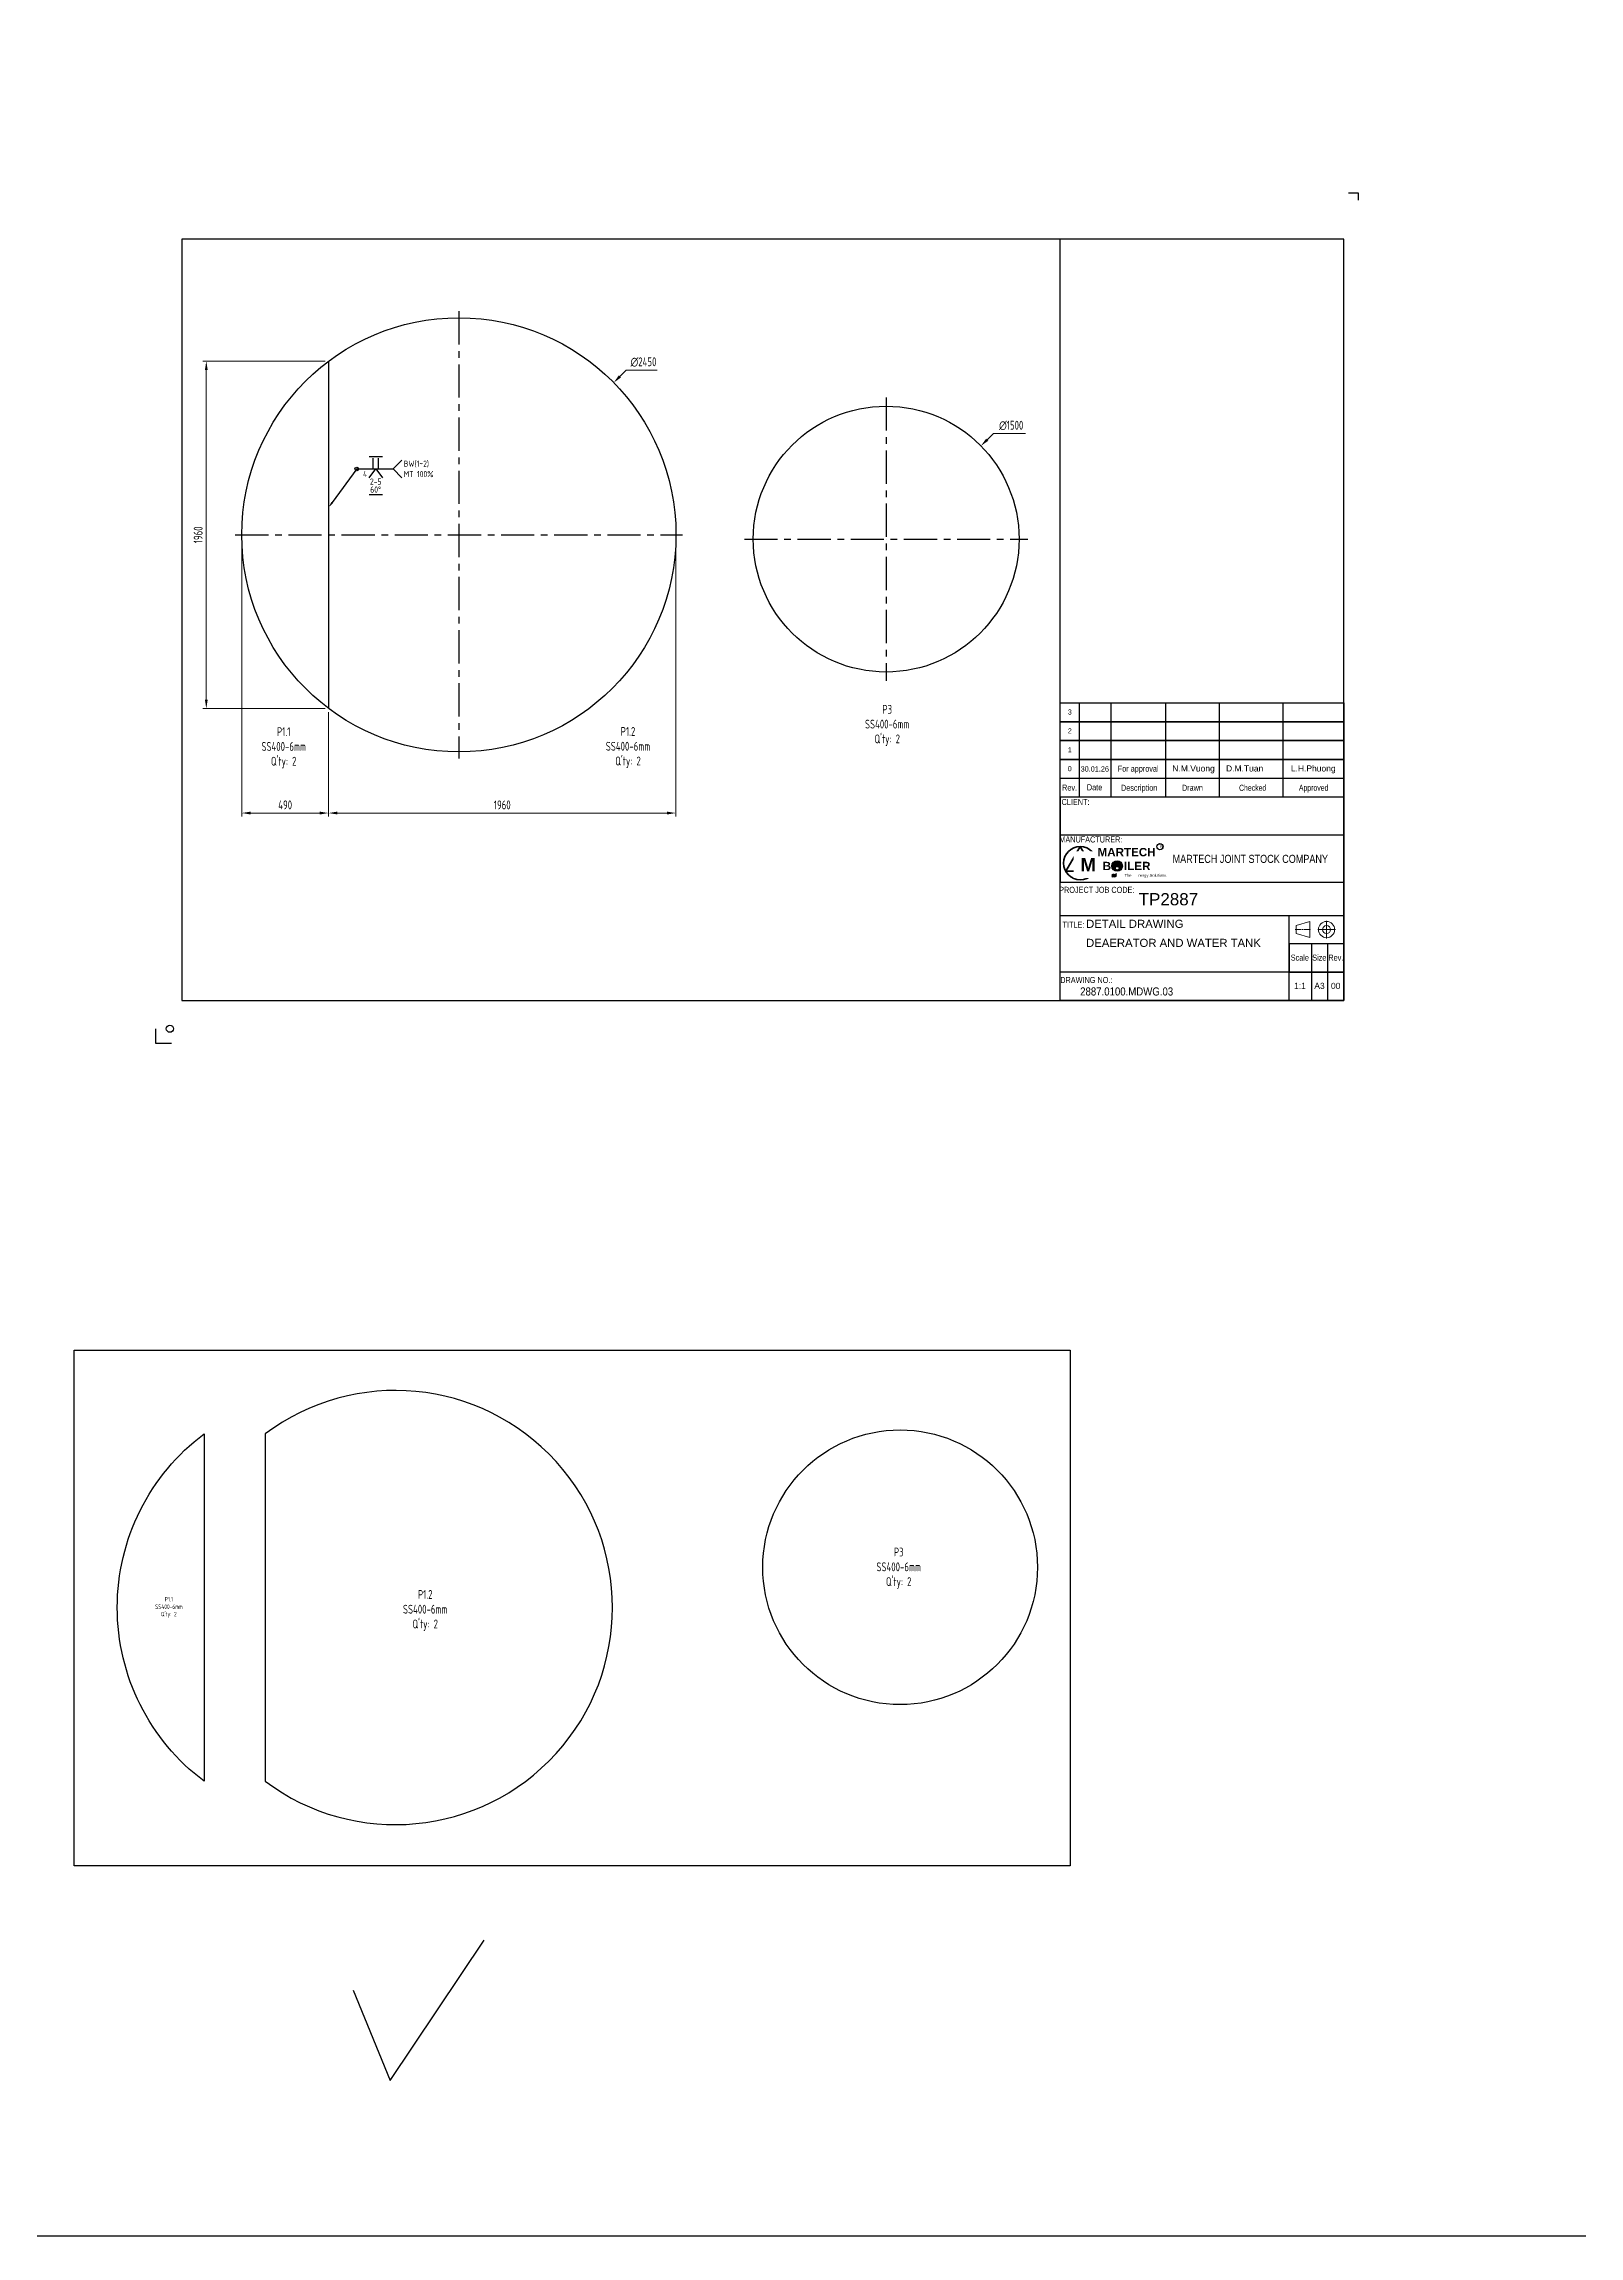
# Model space of a CAD drawing. Header units: millimetres. Extents: x -46397 to 283259, y -8690 to 23983.
# Drawn here: x 43464 to 52128, y -8690 to 3682 of the extents above; entities that cross this region are included whole.
import ezdxf
from ezdxf.enums import TextEntityAlignment as Align

# ---------------------------------------------------------------- set-up
doc = ezdxf.new("R2010")
doc.units = ezdxf.units.MM
doc.linetypes.add('CENTER', pattern=[2, 1.25, -0.25, 0.25, -0.25])
doc.layers.get('Defpoints').update_dxf_attribs({"lineweight": 0})
doc.layers.add('4. Net tam', color=8, linetype='CENTER')
for name, color, linetype, lineweight in [('AM_5', 3, 'Continuous', 25), ('DAM_8', 1, 'Continuous', 25), ('DCenterline8', 8, 'CENTER', 5), ('Dtext', 255, 'Continuous', 20), ('DUONGCHINH', 7, 'Continuous', 25), ('PHANTOM 2', 8, 'Continuous', 0)]:
    doc.layers.add(name, color=color, linetype=linetype, lineweight=lineweight)
doc.styles.add('Chu va so', font='arial.ttf')
doc.styles.add('GHI CHÚ 1', font='isocp_IV25.ttf', dxfattribs={"width": 0.8})
doc.styles.get("Standard").update_dxf_attribs({"font": 'isocp.shx', "width": 0.8})
doc.styles.add('TCVN', font='arial.ttf')
doc.styles.add('TEXT', font='arial.ttf', dxfattribs={"height": 124})
doc.dimstyles.new('1-30SCALE', dxfattribs={"dimtxt": 75, "dimasz": 75, "dimexe": 37.5, "dimexo": 30, "dimgap": 30, "dimtad": 1, "dimtoh": 1, "dimdec": 0, "dimdsep": 46, "dimtxsty": 'GHI CHÚ 1', "dimcen": 0.09, "dimclrd": 256, "dimclre": 256, "dimclrt": 2, "dimadec": 0, "dimazin": 0, "dimtfac": 1, "dimtdec": 0, "dimtofl": 0, "dimtmove": 0, "dimatfit": 3, "dimfxl": 1, "dimlwd": 0, "dimlwe": 0, "dimarcsym": 0})

# ---------------------------------------------------------------- blocks, each defined once
blk = doc.blocks.new('*D233')
at = {"layer": 'Defpoints', "color": 0, "transparency": 16777216}
for p in [(46680, 1770, -1), (44933, 52, -1)]:
    blk.add_point(p, dxfattribs=at)
at = {"layer": 'PHANTOM 2', "linetype": 'Continuous', "lineweight": 0, "transparency": 16777216}
for p, q in [((46751, 1840), (46715, 1805)), ((46926, 1840), (46751, 1840))]:
    blk.add_line(p, q, dxfattribs=at)
at = {"layer": 'PHANTOM 2', "lineweight": 0, "transparency": 16777216}
blk.add_line((45806, 911), (45806, 911), dxfattribs=at)
blk.add_line((45806, 911), (45806, 911), dxfattribs=at)
at = {"layer": 'PHANTOM 2', "transparency": 16777216}
blk.add_solid([(46709, 1811), (46721, 1799), (46680, 1770)], dxfattribs=at)
at = {"layer": 'PHANTOM 2', "color": 2, "transparency": 16777216, "insert": (46848, 1886), "char_height": 50, "attachment_point": 5, "style": 'GHI CHÚ 1'}
blk.add_mtext('∅2450', dxfattribs=at)
blk = doc.blocks.new('*D236')
at = {"layer": 'Defpoints', "color": 0, "transparency": 16777216}
for p in [(45071, 1891, -1), (44381, -69), (45071, -69, -1)]:
    blk.add_point(p, dxfattribs=at)
at = {"layer": 'PHANTOM 2', "linetype": 'Continuous', "lineweight": 0, "transparency": 16777216}
for p, q in [((45051, 1891), (44361, 1891)), ((44381, 1841), (44381, -19)), ((45051, -69), (44361, -69))]:
    blk.add_line(p, q, dxfattribs=at)
at = {"layer": 'PHANTOM 2', "transparency": 16777216}
for points in [[(44373, 1841), (44389, 1841), (44381, 1891)], [(44373, -19), (44389, -19), (44381, -69)]]:
    blk.add_solid(points, dxfattribs=at)
at = {"layer": 'PHANTOM 2', "color": 2, "transparency": 16777216, "insert": (44335, 911), "char_height": 50, "attachment_point": 5, "rotation": 90, "style": 'GHI CHÚ 1'}
blk.add_mtext('1960', dxfattribs=at)
blk = doc.blocks.new('*D235')
at = {"layer": 'Defpoints', "color": 0, "transparency": 16777216}
for p in [(44581, 911, -1), (45071, -69, -1), (45071, -659)]:
    blk.add_point(p, dxfattribs=at)
at = {"layer": 'PHANTOM 2', "linetype": 'Continuous', "lineweight": 0, "transparency": 16777216}
for p, q in [((44581, 891), (44581, -679)), ((45071, -89), (45071, -679)), ((44631, -659), (45021, -659))]:
    blk.add_line(p, q, dxfattribs=at)
at = {"layer": 'PHANTOM 2', "transparency": 16777216}
for points in [[(44631, -651), (44631, -667), (44581, -659)], [(45021, -651), (45021, -667), (45071, -659)]]:
    blk.add_solid(points, dxfattribs=at)
at = {"layer": 'PHANTOM 2', "color": 2, "transparency": 16777216, "insert": (44826, -613), "char_height": 50, "attachment_point": 5, "style": 'GHI CHÚ 1'}
blk.add_mtext('490', dxfattribs=at)
blk = doc.blocks.new('*D234')
at = {"layer": 'Defpoints', "color": 0, "transparency": 16777216}
for p in [(47031, 911, -1), (45071, -69, -1), (47031, -659)]:
    blk.add_point(p, dxfattribs=at)
at = {"layer": 'PHANTOM 2', "linetype": 'Continuous', "lineweight": 0, "transparency": 16777216}
for p, q in [((47031, 891), (47031, -679)), ((45071, -89), (45071, -679)), ((45121, -659), (46981, -659))]:
    blk.add_line(p, q, dxfattribs=at)
at = {"layer": 'PHANTOM 2', "transparency": 16777216}
for points in [[(45121, -651), (45121, -667), (45071, -659)], [(46981, -651), (46981, -667), (47031, -659)]]:
    blk.add_solid(points, dxfattribs=at)
at = {"layer": 'PHANTOM 2', "color": 2, "transparency": 16777216, "insert": (46051, -613), "char_height": 50, "attachment_point": 5, "style": 'GHI CHÚ 1'}
blk.add_mtext('1960', dxfattribs=at)
blk = doc.blocks.new('*S269')
at = {"layer": 'AM_5'}
for p, q in [((45217, 1283, -1), (45079, 1094, -1)), ((45217, 1283, -1), (45422, 1283, -1)), ((45422, 1283, -1), (45472, 1333, -1)), ((45422, 1283, -1), (45472, 1233, -1))]:
    blk.add_line(p, q, dxfattribs=at)
at = {"layer": 'AM_5', "color": 2}
for p, q in [((45287, 1353, -1), (45362, 1353, -1)), ((45287, 1233, -1), (45324, 1283, -1)), ((45309, 1283, -1), (45309, 1343, -1)), ((45324, 1283, -1), (45362, 1233, -1)), ((45339, 1283, -1), (45339, 1343, -1)), ((45287, 1138, -1), (45362, 1138, -1))]:
    blk.add_line(p, q, dxfattribs=at)
blk.add_circle((45217, 1283, -1), 9.97, dxfattribs=at)
at = {"layer": 'AM_5', "linetype": 'Continuous'}
blk.add_trace([(45074, 1097, -1), (45084, 1091, -1), (45058, 1066, -1)], dxfattribs=at)
at = {"layer": 'AM_5', "color": 2, "char_height": 35}
for s, insert, attachment_point in [('4', (45276, 1272, -1), 3), ('BW(1~2)\\PMT 100%', (45482, 1283, -1), 4), ('2-5', (45324, 1229, -1), 2), ('60%%d', (45324, 1184, -1), 2)]:
    blk.add_mtext(s, dxfattribs=dict(at, insert=insert, attachment_point=attachment_point))
blk = doc.blocks.new('*D237')
at = {"layer": 'Defpoints', "color": 0, "transparency": 16777216}
for p in [(48752, 1413, -1), (47683, 361, -1)]:
    blk.add_point(p, dxfattribs=at)
at = {"layer": 'PHANTOM 2', "linetype": 'Continuous', "lineweight": 0, "transparency": 16777216}
for p, q in [((48823, 1483), (48788, 1448)), ((49003, 1483), (48823, 1483))]:
    blk.add_line(p, q, dxfattribs=at)
at = {"layer": 'PHANTOM 2', "lineweight": 0, "transparency": 16777216}
blk.add_line((48217, 887), (48217, 887), dxfattribs=at)
blk.add_line((48217, 887), (48217, 887), dxfattribs=at)
at = {"layer": 'PHANTOM 2', "transparency": 16777216}
blk.add_solid([(48782, 1454), (48794, 1442), (48752, 1413)], dxfattribs=at)
at = {"layer": 'PHANTOM 2', "color": 2, "transparency": 16777216, "insert": (48923, 1528), "char_height": 50, "attachment_point": 5, "style": 'GHI CHÚ 1'}
blk.add_mtext('∅1500', dxfattribs=at)
blk = doc.blocks.new('*U1815')
at = {"lineweight": 25}
for p, q in [((5575, 1848, 0), (5575, 1262, 0)), ((5772, 1848, 0), (5772, 1262, 0)), ((6111, 1848, 0), (6111, 1262, 0)), ((6443, 1848, 0), (6443, 1262, 0)), ((6840, 1848, 0), (6840, 1262, 0)), ((5457, 1028), (7218, 1028)), ((7017, 352, 0), (7017, 0)), ((7118, 0), (7118, 352, 0))]:
    blk.add_line(p, q, dxfattribs=at)
at = {"lineweight": 25, "elevation": 0}
for points in [[(7248, 5016), (7307, 5016), (7307, 4971)], [(-163, -177), (-163, -265), (-63, -265)]]:
    blk.add_lwpolyline(points, dxfattribs=at)
at = {"lineweight": 25}
for points in [[(0, 0), (7218, 0), (7218, 4728), (0, 4728)], [(0, 0), (5457, 0), (5457, 4728), (0, 4728)], [(5457, 1848), (7218, 1848), (7218, 0), (5457, 0)], [(5457, 1848), (7218, 1848), (7218, 1731), (5457, 1731)], [(5457, 1731), (7218, 1731), (7218, 1614), (5457, 1614)], [(5457, 1614), (7218, 1614), (7218, 1496), (5457, 1496)], [(5457, 1496), (7218, 1496), (7218, 1379), (5457, 1379)], [(5457, 734), (7218, 734), (7218, 1262), (5457, 1262)], [(5457, 528), (7218, 528), (7218, 176), (5457, 176)], [(6878, 528), (7218, 528), (7218, 0), (6878, 0)]]:
    blk.add_lwpolyline(points, close=True, dxfattribs=at)
at = {"lineweight": 50}
blk.add_lwpolyline([(5581, 956), (5492, 802), (5670, 802)], close=True, dxfattribs=at)
at = {"color": 2, "lineweight": 20, "elevation": 0}
blk.add_lwpolyline([(6923, 415), (7008, 390), (7008, 490), (6923, 465)], close=True, dxfattribs=at)
at = {"lineweight": 25, "elevation": 0}
blk.add_lwpolyline([(6878, 176), (7218, 176), (7218, 352), (6878, 352)], close=True, dxfattribs=at)
at = {"lineweight": 50}
blk.add_circle((5581, 853), 103, dxfattribs=at)
at = {"color": 2, "lineweight": 20}
for radius in [50.3, 25.2]:
    blk.add_circle((7111, 440, 0), radius, dxfattribs=at)
at = {"lineweight": 25}
blk.add_circle((-74, -176, 0), 21.9, dxfattribs=at)
at = {"layer": 'DCenterline8', "lineweight": 0}
blk.add_line((6917, 440, 0), (7013, 440, 0), dxfattribs=at)
at = {"layer": 'DCenterline8', "lineweight": 0, "ltscale": 2}
for p, q in [((7056, 440, 0), (7167, 440, 0)), ((7111, 495, 0), (7111, 385, 0))]:
    blk.add_line(p, q, dxfattribs=at)
at = {"color": 5, "style": 'Chu va so'}
for s, height, width, p in [('For approval', 37.72, 0.75, (5941, 1421, 0)), ('Rev.', 37.7, 0.75, (5515, 1303)), ('CLIENT:', 37.7, 0.75, (5552, 1214, 0)), ('Date', 37.7, 0.75, (5670, 1305, 0)), ('Description', 37.72, 0.75, (5947, 1302, 0)), ('Drawn', 37.7, 0.75, (6278, 1302, 0)), ('Checked', 37.7, 0.65, (6652, 1302)), ('Approved', 37.7, 0.65, (7031, 1302, 0)), ('PROJECT JOB CODE:', 37.72, 0.75, (5684, 668)), ('TITLE:', 37.7, 0.75, (5539, 451, 0)), ('Scale', 37.7, 0.75, (6945, 247, 0)), ('Size', 37.7, 0.75, (7066, 247, 0)), ('Rev. ', 37.7, 0.75, (7175, 247, 0)), ('DRAWING NO.:', 37.72, 0.75, (5619, 108, 0))]:
    blk.add_text(s, height=height, dxfattribs=dict(at, width=width)).set_placement(p, align=Align.CENTER)
at = {"layer": 'Dtext', "ltscale": 0.1}
for tag, p, height, style in [('REV_3', (5504, 1776), 31.4, 'TCVN'), ('FOR_APPROVAL3', (5818, 1774, 0), 37.7, 'TCVN'), ('REV_2', (5504, 1658), 31.4, 'TCVN'), ('FOR_APPROVAL2', (5818, 1656, 0), 37.7, 'TCVN'), ('REV_1', (5504, 1541), 31.4, 'TCVN'), ('FOR_APPROVAL1', (5818, 1539, 0), 37.7, 'TCVN'), ('REV_0', (5504, 1424), 31.4, 'TCVN'), ('NGUOI_VE', (6153, 1422, 0), 37.7, 'TCVN'), ('NGUOI_KIEM_2', (6487, 1422, 0), 37.7, 'TCVN'), ('NGUOI_DUYET', (6889, 1422, 0), 37.7, 'TCVN'), ('1.1_A4', (6909, 72, 0), 37.7, 'Chu va so'), ('A4_A4', (7035, 72, 0), 37.7, 'Chu va so'), ('REV.', (7138, 72, 0), 37.7, 'Chu va so')]:
    blk.add_attdef(tag, p, '', height=height, dxfattribs=dict(at, style=style))
for tag, p, height, style, width in [('NGAY_REV03', (5584, 1774, 0), 32.7, 'TCVN', 0.95), ('NGAY_REV02', (5584, 1656, 0), 32.7, 'TCVN', 0.95), ('NGAY_REV01', (5584, 1539, 0), 32.7, 'TCVN', 0.95), ('NGAY_REV0', (5584, 1422, 0), 32.7, 'TCVN', 0.95), ('DWD.NO', (5581, 31, 0), 50.3, 'Chu va so', 0.85)]:
    blk.add_attdef(tag, p, '', height=height, dxfattribs=dict(at, style=style, width=width))
at = {"layer": 'Dtext', "lineweight": 25, "ltscale": 0.1, "style": 'Chu va so'}
for tag, p, height in [('PROJECT_CODE', (5944, 591), 75.4), ('TITLE1', (5617, 451, 0), 50.3), ('TITLE2', (5617, 332, 0), 50.3), ('TITLE3', (5617, 215, 0), 50.3)]:
    blk.add_attdef(tag, p, '', height=height, dxfattribs=at)
at = {"insert": (5582, 884), "char_height": 82.64, "attachment_point": 1, "style": 'TEXT', "bg_fill": 2}
blk.add_mtext('\\pxqc;{\\fArial|b1|i0|c0|p34;M}', dxfattribs=at)
at = {"insert": (5691, 947), "char_height": 51.65, "width": 355.73, "attachment_point": 1, "style": 'TEXT', "bg_fill": 2}
blk.add_mtext('\\pxqc;{\\fArial|b1|i0|c0|p34;MARTECH\\PB    ILER}', dxfattribs=at)
at = {"color": 5, "style": 'Chu va so', "width": 0.75}
blk.add_text('MANUFACTURER:', height=37.72, dxfattribs=at).set_placement((5647, 981, 0), align=Align.CENTER)
at = {"attachment_point": 1, "style": 'TEXT', "bg_fill": 2}
for s, insert, char_height in [('\\pxqc;R', (6077, 964), 18.1), ('\\pxqc;The      nergy Solutions', (5856, 786), 18.08)]:
    blk.add_mtext(s, dxfattribs=dict(at, insert=insert, char_height=char_height))
h = blk.add_hatch(color=256)
h.dxf.hatch_style = 1
edge = h.paths.add_edge_path()
edge.add_spline(control_points=[(5778, 772), (5779, 774), (5785, 778), (5798, 772), (5804, 779), (5806, 782)], knot_values=[0, 0, 0, 0, 0.315535, 1.31207, 1.873609, 1.873609, 1.873609, 1.873609], degree=3, periodic=0)
edge.add_spline(control_points=[(5806, 782), (5805, 780), (5798, 774), (5783, 781), (5779, 774), (5778, 772)], knot_values=[0, 0, 0, 0, 0.411397, 1.576501, 1.877595, 1.877595, 1.877595, 1.877595], degree=3, periodic=0)
edge = h.paths.add_edge_path()
edge.add_spline(control_points=[(5778, 766), (5779, 767), (5785, 772), (5798, 765), (5804, 773), (5806, 775)], knot_values=[0, 0, 0, 0, 0.315535, 1.31207, 1.873609, 1.873609, 1.873609, 1.873609], degree=3, periodic=0)
edge.add_spline(control_points=[(5806, 775), (5805, 774), (5798, 767), (5783, 775), (5779, 768), (5778, 766)], knot_values=[0, 0, 0, 0, 0.411397, 1.576501, 1.877595, 1.877595, 1.877595, 1.877595], degree=3, periodic=0)
at = {"layer": 'DAM_8'}
h = blk.add_hatch(color=7, dxfattribs=at)
edge = h.paths.add_edge_path()
edge.add_arc((5810, 835), 32.9, 191.4592, 461.3375)
edge.add_arc((5810, 835), 32.9, 101.3375, 191.4592)
edge = h.paths.add_edge_path(flags=16)
edge.add_arc((5794, 819), 3.13, -289.458, 11.4592, ccw=False)
edge.add_arc((5794, 819), 3.13, 11.4592, 70.542, ccw=False)
edge = h.paths.add_edge_path(flags=16)
edge.add_arc((5838, 835), 3.13, -211.5113, 11.4592, ccw=False)
edge.add_arc((5838, 835), 3.13, 11.4592, 148.4887, ccw=False)
edge = h.paths.add_edge_path(flags=16)
edge.add_arc((5787, 827), 3.13, -304.2526, 11.4592, ccw=False)
edge.add_arc((5787, 827), 3.13, 11.4592, 55.7474, ccw=False)
edge = h.paths.add_edge_path(flags=16)
edge.add_arc((5838, 843), 3.13, -200.2428, 11.4592, ccw=False)
edge.add_arc((5838, 843), 3.13, 11.4592, 159.7572, ccw=False)
edge = h.paths.add_edge_path(flags=16)
edge.add_arc((5830, 835), 3.13, -219.051, 11.4592, ccw=False)
edge.add_arc((5830, 835), 3.13, 11.4592, 140.949, ccw=False)
edge = h.paths.add_edge_path(flags=16)
edge.add_arc((5795, 827), 3.13, -292.0311, 11.4592, ccw=False)
edge.add_arc((5795, 827), 3.13, 11.4592, 67.9689, ccw=False)
edge = h.paths.add_edge_path(flags=16)
edge.add_arc((5784, 835), 3.13, -319.4544, 11.4592, ccw=False)
edge.add_arc((5784, 835), 3.13, 11.4592, 40.5456, ccw=False)
edge = h.paths.add_edge_path(flags=16)
edge.add_arc((5830, 843), 3.13, -206.0119, 11.4592, ccw=False)
edge.add_arc((5830, 843), 3.13, 11.4592, 153.9881, ccw=False)
edge = h.paths.add_edge_path(flags=16)
edge.add_arc((5811, 821), 11.2, -262.499, 11.4592, ccw=False)
edge.add_arc((5811, 821), 11.2, 11.4592, 97.501, ccw=False)
edge = h.paths.add_edge_path(flags=16)
edge.add_arc((5784, 843), 3.13, -332.7707, 11.4592, ccw=False)
edge.add_arc((5784, 843), 3.13, 11.4592, 27.2293, ccw=False)
edge = h.paths.add_edge_path(flags=16)
edge.add_arc((5822, 835), 3.13, -230.166, 11.4592, ccw=False)
edge.add_arc((5822, 835), 3.13, 11.4592, 129.834, ccw=False)
edge = h.paths.add_edge_path(flags=16)
edge.add_arc((5792, 835), 3.13, -307.6137, 11.4592, ccw=False)
edge.add_arc((5792, 835), 3.13, 11.4592, 52.3863, ccw=False)
edge = h.paths.add_edge_path(flags=16)
edge.add_arc((5815, 835), 3.13, -246.4575, 11.4592, ccw=False)
edge.add_arc((5815, 835), 3.13, 11.4592, 113.5425, ccw=False)
edge = h.paths.add_edge_path(flags=16)
edge.add_arc((5799, 835), 3.13, -290.4056, 11.4592, ccw=False)
edge.add_arc((5799, 835), 3.13, 11.4592, 69.5944, ccw=False)
edge = h.paths.add_edge_path(flags=16)
edge.add_arc((5822, 843), 3.13, -215.7954, 11.4592, ccw=False)
edge.add_arc((5822, 843), 3.13, 11.4592, 144.2046, ccw=False)
edge = h.paths.add_edge_path(flags=16)
edge.add_arc((5807, 835), 3.13, -268.4837, 11.4592, ccw=False)
edge.add_arc((5807, 835), 3.13, 11.4592, 91.5163, ccw=False)
edge = h.paths.add_edge_path(flags=16)
edge.add_arc((5792, 843), 3.13, -322.0207, 11.4592, ccw=False)
edge.add_arc((5792, 843), 3.13, 11.4592, 37.9793, ccw=False)
edge = h.paths.add_edge_path(flags=16)
edge.add_arc((5807, 843), 3.13, -267.4803, 11.4592, ccw=False)
edge.add_arc((5807, 843), 3.13, 11.4592, 92.5197, ccw=False)
edge = h.paths.add_edge_path(flags=16)
edge.add_arc((5815, 843), 3.13, -234.0834, 11.4592, ccw=False)
edge.add_arc((5815, 843), 3.13, 11.4592, 125.9166, ccw=False)
edge = h.paths.add_edge_path(flags=16)
edge.add_arc((5799, 843), 3.13, -301.7345, 11.4592, ccw=False)
edge.add_arc((5799, 843), 3.13, 11.4592, 58.2655, ccw=False)
blk.add_circle((6076, 955), 19.7)
at = {"color": 7}
for centre, radius in [((5810, 835), 32.9), ((5784, 843), 3.13), ((5784, 835), 3.13), ((5787, 827), 3.13), ((5792, 843), 3.13), ((5792, 835), 3.13), ((5794, 819), 3.13), ((5795, 827), 3.13), ((5799, 843), 3.13), ((5799, 835), 3.13), ((5811, 821), 11.2), ((5807, 843), 3.13), ((5807, 835), 3.13), ((5815, 843), 3.13), ((5815, 835), 3.13), ((5822, 843), 3.13), ((5822, 835), 3.13), ((5830, 843), 3.13), ((5830, 835), 3.13), ((5838, 843), 3.13), ((5838, 835), 3.13)]:
    blk.add_circle(centre, radius, dxfattribs=at)
for points in [[(5778, 778), (5781, 782), (5801, 784), (5806, 788)], [(5778, 778), (5782, 781), (5799, 781), (5806, 788)], [(5778, 772), (5781, 776), (5801, 778), (5806, 782)], [(5778, 772), (5782, 775), (5799, 775), (5806, 782)], [(5778, 766), (5781, 770), (5801, 771), (5806, 775)], [(5778, 766), (5782, 769), (5799, 769), (5806, 775)]]:
    blk.add_spline(points, degree=3)
at = {"color": 5, "lineweight": 25, "insert": (6056, 879, 0), "char_height": 50.3, "width": 1162.74, "attachment_point": 4, "style": 'Chu va so'}
blk.add_mtext('\\pxqc;{\\W0.8;MARTECH JOINT STOCK COMPANY}', dxfattribs=at)

msp = doc.modelspace()

# ---------------------------------------------------------------- linework, layer by layer
for p, q in [((45418.28, -7810.96), (45949.16, -7020.36)), ((45210.09, -7301.23), (45418.28, -7810.96))]:
    msp.add_line(p, q)
for points in [[(-5297.58, 11840.68), (283258.8, 11840.68), (283258.8, -8689.89), (-5297.58, -8689.89)], [(43635.76, -3689.45), (49254.98, -3689.45), (49254.98, -6599.16), (43635.76, -6599.16)]]:
    msp.add_lwpolyline(points, close=True)
at = {"layer": '4. Net tam', "color": 1, "ltscale": 150}
for p, q in [((45806.35, 2173.08, -0.83), (45806.35, -350.92, -0.83)), ((48217.37, 1686.94, -0.83), (48217.37, 86.94, -0.83)), ((44544.35, 911.08, -0.83), (47068.35, 911.08, -0.83)), ((47417.37, 886.94, -0.83), (49017.37, 886.94, -0.83))]:
    msp.add_line(p, q, dxfattribs=at)
at = {"layer": 'DUONGCHINH'}
msp.add_line((45071.35, 1891.08, -0.83), (45071.35, -68.92, -0.83), dxfattribs=at)
at = {"layer": 'DUONGCHINH', "elevation": -0.83}
for points in [[(44713.19, -4162.56), (44713.19, -6122.56, 2)], [(44368.44, -4162.56), (44368.44, -6122.56, -0.5)]]:
    msp.add_lwpolyline(points, format="xyb", close=True, dxfattribs=at)
at = {"layer": 'DUONGCHINH'}
for centre, radius in [((45806.35, 911.08, -0.83), 1225), ((48217.37, 886.94, -0.83), 750), ((48296.34, -4915.3, -0.83), 775)]:
    msp.add_circle(centre, radius, dxfattribs=at)

# ---------------------------------------------------------------- block references
at = {"layer": 'AM_5'}
msp.add_blockref('*S269', (13, 0), dxfattribs=at)

# ---------------------------------------------------------------- texts
at = {"color": 3, "attachment_point": 1}
for s, width, heights, insert, char_height in [("\\pxqc;P3\\PSS400-6mm\\PQ'ty: 2", 220.6798, [0], (48113.18, -48.77), 50), ("\\pxqc;P1.1\\PSS400-6mm\\PQ'ty: 2", 751.9506, [379.65], (44441.62, -174.86), 50), ("\\pxqc;P1.2\\PSS400-6mm\\PQ'ty: 2", 751.9506, [379.65], (46384.73, -173.66), 50), ("\\pxqc;P3\\PSS400-6mm\\PQ'ty: 2", 344.8122, [0], (48115.73, -4804.45), 50), ("\\pxqc;P1.2\\PSS400-6mm\\PQ'ty: 2", 344.8122, [0], (45443.92, -5043.56), 50), ("\\pxqc;P1.1\\PSS400-6mm\\PQ'ty: 2", 172.4061, [0], (44083.57, -5083.52), 25)]:
    msp.add_mtext_dynamic_manual_height_columns(s, width=width, gutter_width=322.31, heights=heights, dxfattribs=dict(at, insert=insert, char_height=char_height))

# ---------------------------------------------------------------- dimensions: what is measured, and where the dimension line sits
at = {"layer": 'PHANTOM 2'}
dim = msp.add_linear_dim(base=(44381.15, -68.92), p1=(45071.35, 1891.08, -0.83), p2=(45071.35, -68.92, -0.83), angle=90, dimstyle='1-30SCALE', override={"dimtxt": 50, "dimasz": 50, "dimexe": 20, "dimexo": 20, "dimgap": 20}, dxfattribs=at)
dim.commit()
dim.dimension.update_dxf_attribs({"geometry": '*D236', "text_midpoint": (44334.98, 911.08)})
for p1, p2, override, picture, middle in [((44933.08, 52, -0.83), (46679.62, 1770.17, -0.83), {"dimtxt": 50, "dimasz": 50, "dimexe": 20, "dimexo": 20, "dimgap": 20}, '*D233', (46848.44, 1886.28)), ((47682.72, 360.97, -0.83), (48752.03, 1412.91, -0.83), {"dimtxt": 50, "dimasz": 50, "dimexe": 20, "dimexo": 20, "dimgap": 20, "dimtmove": 1}, '*D237', (48923.33, 1528.04))]:
    dim = msp.add_diameter_dim_2p(p1=p1, p2=p2, dimstyle='1-30SCALE', override=override, dxfattribs=at)
    dim.commit()
    dim.dimension.update_dxf_attribs({"geometry": picture, "text_midpoint": middle})
for base, p1, p2, override, picture, middle in [((45071.35, -659.1), (44581.35, 911.08, -0.83), (45071.35, -68.92, -0.83), {"dimtxt": 50, "dimasz": 50, "dimexe": 20, "dimexo": 20, "dimgap": 20}, '*D235', (44826.35, -613.03)), ((47031.35, -659.1), (45071.35, -68.92, -0.83), (47031.35, 911.08, -0.83), {"dimtxt": 50, "dimasz": 50, "dimexe": 20, "dimexo": 20, "dimgap": 20, "dimtmove": 1}, '*D234', (46051.35, -612.94))]:
    dim = msp.add_linear_dim(base=base, p1=p1, p2=p2, dimstyle='1-30SCALE', override=override, dxfattribs=at)
    dim.commit()
    dim.dimension.update_dxf_attribs({"geometry": picture, "text_midpoint": middle})

# ---------------------------------------------------------------- next in the draw order: block references
ref = msp.add_blockref('*U1815', (44242.54, -1716.39), dxfattribs=dict(xscale=0.9084576280678549, yscale=0.9084576280678549, zscale=0.9084576280678549))
ref.add_attrib('PROJECT_CODE', 'TP2887', (49642.52, -1179.49), dxfattribs={"layer": 'Dtext', "lineweight": 25, "ltscale": 0.1, "height": 68.54, "style": 'Chu va so'})
ref.add_attrib('TITLE1', 'DETAIL DRAWING', (49345.69, -1306.94, -0.27), dxfattribs={"layer": 'Dtext', "lineweight": 25, "ltscale": 0.1, "height": 45.6935, "style": 'Chu va so'})
ref.add_attrib('TITLE2', 'DEAERATOR AND WATER TANK', (49345.69, -1414.39, -0.27), dxfattribs={"layer": 'Dtext', "lineweight": 25, "ltscale": 0.1, "height": 45.6935, "style": 'Chu va so'})
ref.add_attrib('DWD.NO', '2887.0100.MDWG.03', (49312.27, -1688.59, -0.27), dxfattribs={"layer": 'Dtext', "ltscale": 0.1, "height": 45.6935, "style": 'Chu va so', "width": 0.85})
ref.add_attrib('1.1_A4', '1:1', (50519.44, -1651.35, -0.27), dxfattribs={"layer": 'Dtext', "ltscale": 0.1, "height": 34.27, "style": 'Chu va so'})
ref.add_attrib('A4_A4', 'A3', (50633.48, -1651.35, -0.27), dxfattribs={"layer": 'Dtext', "ltscale": 0.1, "height": 34.27, "style": 'Chu va so'})
ref.add_attrib('REV.', '00', (50727.39, -1651.35, -0.27), dxfattribs={"layer": 'Dtext', "ltscale": 0.1, "height": 34.27, "style": 'Chu va so'})
ref.add_attrib('REV_0', '0', (49242.54, -422.96), dxfattribs={"layer": 'Dtext', "ltscale": 0.1, "height": 28.56, "style": 'TCVN'})
ref.add_attrib('NGAY_REV0', '30.01.26', (49314.92, -424.97, -0.28), dxfattribs={"layer": 'Dtext', "ltscale": 0.1, "height": 29.701, "style": 'TCVN', "width": 0.95})
ref.add_attrib('NGUOI_VE', 'N.M.Vuong', (49832.44, -424.49, -0.24), dxfattribs={"layer": 'Dtext', "ltscale": 0.1, "height": 34.27, "style": 'TCVN'})
ref.add_attrib('NGUOI_KIEM_2', 'D.M.Tuan', (50135.28, -424.49, -0.28), dxfattribs={"layer": 'Dtext', "ltscale": 0.1, "height": 34.27, "style": 'TCVN'})
ref.add_attrib('NGUOI_DUYET', 'L.H.Phuong', (50501.1, -424.49, -0.28), dxfattribs={"layer": 'Dtext', "ltscale": 0.1, "height": 34.27, "style": 'TCVN'})
ref.add_attrib('REV_1', '1', (49242.54, -316.35), dxfattribs={"layer": 'Dtext', "ltscale": 0.1, "height": 28.56, "style": 'TCVN'})
ref.add_attrib('REV_2', '2', (49242.54, -209.73), dxfattribs={"layer": 'Dtext', "ltscale": 0.1, "height": 28.56, "style": 'TCVN'})
ref.add_attrib('REV_3', '3', (49242.54, -103.11), dxfattribs={"layer": 'Dtext', "ltscale": 0.1, "height": 28.56, "style": 'TCVN'})

doc.saveas('drawing.dxf')
